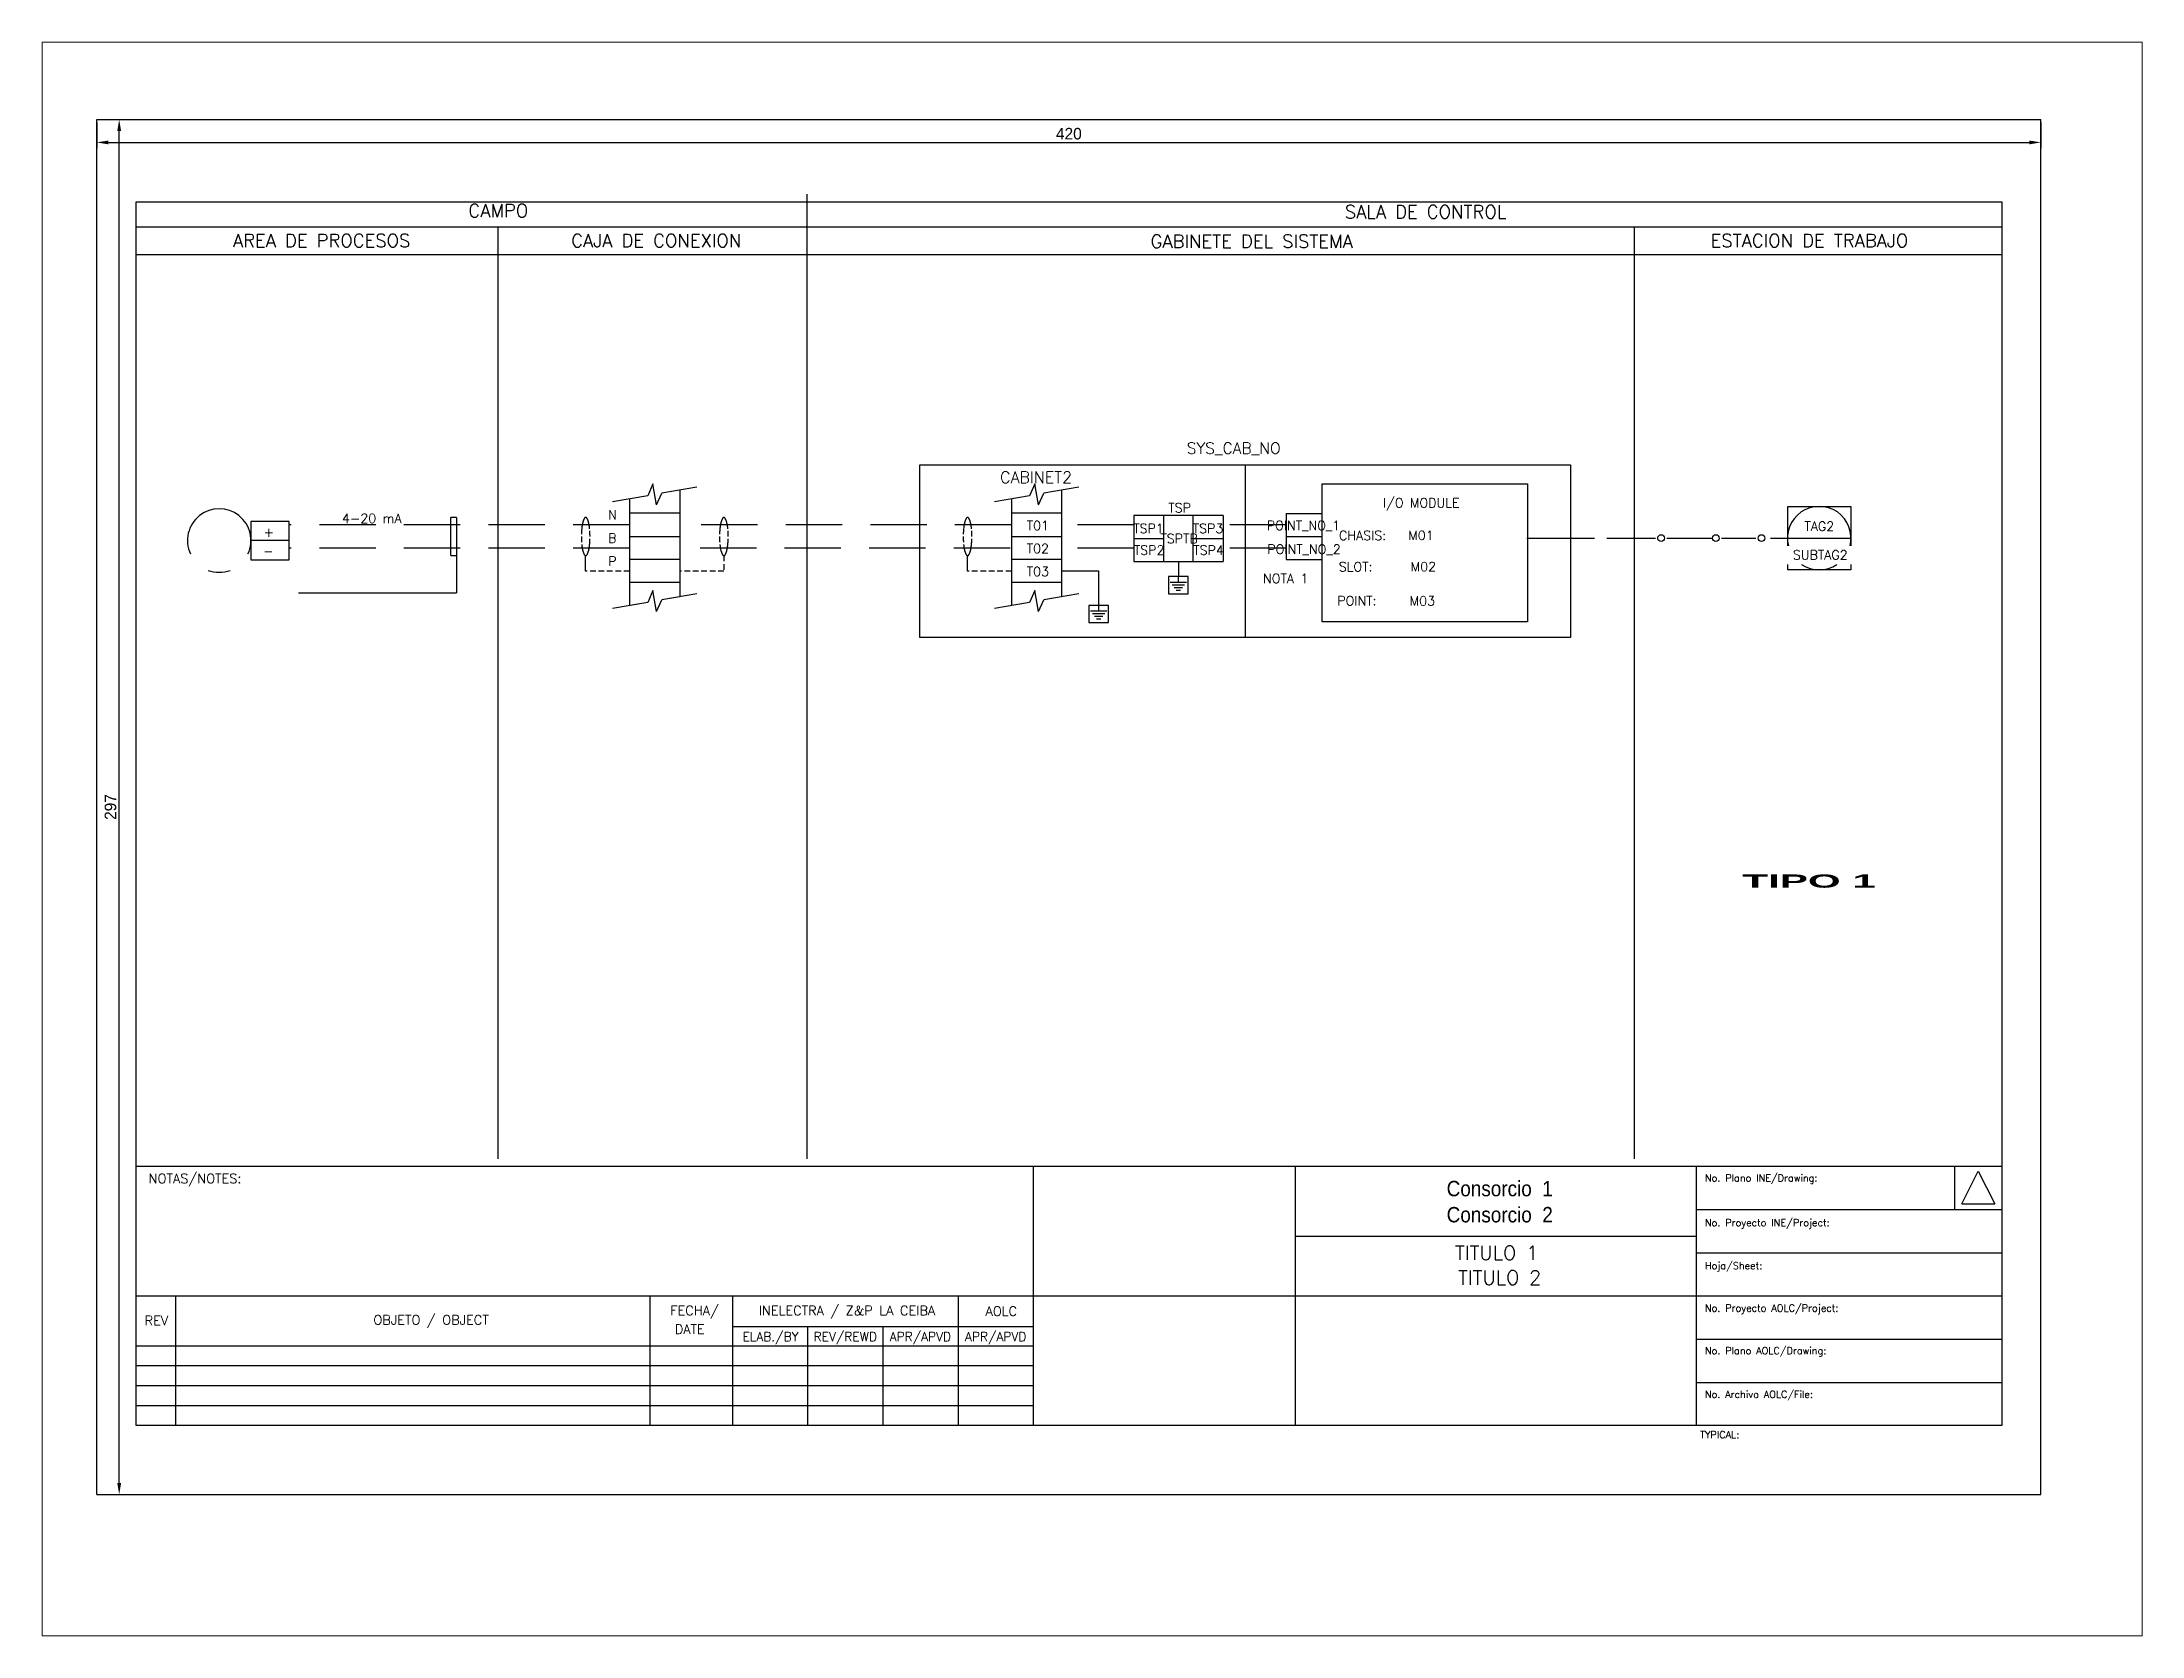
# Paper-space layout 'Layout1' of a CAD drawing. Header units: millimetres. Extents: x 26 to 231, y 20 to 176.
# The model-space entities are those that its viewports show. They can reach past a viewport. Long polylines and large blocks are cut down to what shows.
import ezdxf
from ezdxf.enums import TextEntityAlignment as Align

# ---------------------------------------------------------------- set-up
doc = ezdxf.new("R2010")
doc.units = ezdxf.units.MM
doc.linetypes.add('HIDDEN', pattern=[0.375, 0.25, -0.125])
doc.layers.add('ATRIB-SELLO', color=7, linetype='Continuous')
doc.layers.add('DIM', color=7, linetype='Continuous')
doc.styles.add('100', font='ROMANS', dxfattribs={"height": 2.44})
doc.styles.add('120', font='ROMANS.shx', dxfattribs={"height": 2.848})
doc.styles.add('SIMPLEX', font='SIMPLEX.SHX')
doc.styles.add('style1', font='', dxfattribs={"width": 2})
doc.styles.add('style4', font='swissck.ttf')
doc.styles.get('style1').set_extended_font_data('Arial Black')
doc.dimstyles.new('ISO-25', dxfattribs={"dimtxt": 2.5, "dimasz": 2.5, "dimexe": 1.25, "dimexo": 0.625, "dimtad": 1, "dimtxsty": 'Standard', "dimcen": 2.5, "dimadec": 0, "dimazin": 0, "dimtfac": 1, "dimtmove": 0, "dimatfit": 3, "dimfxl": 1, "dimarcsym": 0})

# ---------------------------------------------------------------- blocks, each defined once
blk = doc.blocks.new('*D2')
at = {"color": 0, "lineweight": -2, "transparency": 16777216}
for p, q in [((10.63, 307), (16.06, 307)), ((14.81, 12.5), (14.81, 304.5)), ((10.63, 10), (16.06, 10))]:
    blk.add_line(p, q, dxfattribs=at)
at = {"color": 0, "transparency": 16777216}
for points in [[(14.4, 304.5), (15.23, 304.5), (14.81, 307)], [(14.4, 12.5), (15.23, 12.5), (14.81, 10)]]:
    blk.add_solid(points, dxfattribs=at)
at = {"layer": 'Defpoints', "color": 0, "transparency": 16777216}
for p in [(10, 307), (14.81, 307), (10, 10)]:
    blk.add_point(p, dxfattribs=at)
at = {"color": 0, "transparency": 16777216, "insert": (12.94, 158.5), "char_height": 2.5, "attachment_point": 5, "rotation": 90}
blk.add_mtext('297', dxfattribs=at)
blk = doc.blocks.new('*D3')
at = {"color": 0, "lineweight": -2, "transparency": 16777216}
for p, q in [((10, 306.37), (10, 300.79)), ((430, 306.37), (430, 300.79)), ((12.5, 302.04), (427.5, 302.04))]:
    blk.add_line(p, q, dxfattribs=at)
at = {"color": 0, "transparency": 16777216}
for points in [[(12.5, 302.45), (12.5, 301.62), (10, 302.04)], [(427.5, 302.45), (427.5, 301.62), (430, 302.04)]]:
    blk.add_solid(points, dxfattribs=at)
at = {"layer": 'Defpoints', "color": 0, "transparency": 16777216}
for p in [(10, 307), (430, 307), (430, 302.04)]:
    blk.add_point(p, dxfattribs=at)
at = {"color": 0, "transparency": 16777216, "insert": (220, 303.91), "char_height": 2.5, "attachment_point": 5}
blk.add_mtext('420', dxfattribs=at)
blk = doc.blocks.new('TX_AI_DCS')
for p, q in [((130.13, 228.27), (129, 225.73)), ((130.13, 228.27), (129, 225.73)), ((130.93, 223.73), (130.13, 228.27)), ((130.93, 223.73), (130.13, 228.27)), ((139.63, 227.61), (132.06, 226.27)), ((139.63, 227.61), (132.06, 226.27)), ((136, 203.93), (136, 226.97)), ((136, 203.93), (136, 226.97)), ((129, 225.73), (121.43, 224.4)), ((129, 225.73), (121.43, 224.4)), ((125.07, 225.04), (125.07, 202.01)), ((125.07, 225.04), (125.07, 202.01)), ((130.93, 223.73), (132.06, 226.27)), ((130.93, 223.73), (132.06, 226.27)), ((136, 221.93), (125.07, 221.93)), ((125.07, 216.96), (136, 216.96)), ((115.6, 209.41), (115.6, 212.78)), ((115.6, 209.41), (115.6, 212.78)), ((125.07, 212), (136, 212)), ((125.07, 207.03), (136, 207.03)), ((130.13, 205.24), (129, 202.7)), ((130.13, 205.24), (129, 202.7)), ((130.93, 200.7), (130.13, 205.24)), ((130.93, 200.7), (130.13, 205.24)), ((139.63, 204.57), (132.06, 203.24)), ((139.63, 204.57), (132.06, 203.24)), ((129, 202.7), (121.43, 201.36)), ((129, 202.7), (121.43, 201.36)), ((129, 202.7), (125.15, 202.02)), ((129, 202.7), (125.15, 202.02)), ((130.93, 200.7), (132.06, 203.24)), ((130.93, 200.7), (132.06, 203.24)), ((135.92, 203.92), (132.06, 203.24)), ((135.92, 203.92), (132.06, 203.24))]:
    blk.add_line(p, q)
at = {"linetype": 'Continuous'}
for p, q in [((47.42, 220.19), (43.28, 220.19)), ((47.42, 220.19), (43.28, 220.19)), ((51.56, 220.19), (47.42, 220.19)), ((51.56, 220.19), (47.42, 220.19)), ((51.56, 211.91), (51.56, 220.19)), ((47.42, 216.05), (43.28, 216.05)), ((47.42, 216.05), (43.28, 216.05)), ((51.56, 216.05), (47.42, 216.05)), ((51.56, 216.05), (47.42, 216.05)), ((43.28, 211.91), (47.42, 211.91)), ((43.28, 211.91), (47.42, 211.91)), ((47.42, 211.91), (51.56, 211.91)), ((47.42, 211.91), (51.56, 211.91))]:
    blk.add_line(p, q, dxfattribs=at)
at = {"linetype": 'HIDDEN', "ltscale": 10}
for p, q in [((125.04, 219.41), (51.56, 219.41)), ((125.04, 219.41), (51.56, 219.41)), ((207.55, 219.41), (136, 219.41)), ((125.04, 214.38), (51.56, 214.38)), ((125.04, 214.38), (51.56, 214.38)), ((207.29, 214.38), (136, 214.38)), ((207.29, 214.38), (136, 214.38))]:
    blk.add_line(p, q, dxfattribs=at)
for start, end in [(335.0559, 204.9441), (249.6764, 290.3236)]:
    blk.add_arc((36.42, 216.05), 6.86, start, end)
at = {"layer": 'DIM'}
for p, q in [((87.72, 221.04), (86.46, 221.03)), ((87.72, 221.04), (86.46, 221.03)), ((86.46, 212.85), (86.46, 221.03)), ((86.46, 212.85), (86.46, 221.03)), ((87.72, 221.04), (87.72, 204.74)), ((86.46, 212.85), (87.72, 212.85)), ((86.46, 212.85), (87.72, 212.85)), ((53.53, 204.74), (87.72, 204.74))]:
    blk.add_line(p, q, dxfattribs=at)
at = {"layer": 'DIM', "linetype": 'HIDDEN'}
blk.add_line((125.07, 209.41), (115.6, 209.41), dxfattribs=at)
blk.add_line((125.07, 209.41), (115.6, 209.41), dxfattribs=at)
blk.add_lwpolyline([(115.6, 212.78, 0.273919), (115.87, 212.94, 0.069643), (116.27, 213.99, 0.03238), (116.46, 215.21, 0.023444), (116.54, 216.91, 0.023444), (116.46, 218.61, 0.03238), (116.27, 219.83, 0.069643), (115.87, 220.88, 0.273919), (115.6, 221.04, 0.273919), (115.34, 220.88, 0.069643), (114.94, 219.83, 0.03238), (114.75, 218.61, 0.023444), (114.67, 216.91, 0.023444), (114.75, 215.21, 0.03238), (114.94, 213.99, 0.069643), (115.34, 212.94, 0.273919)], format="xyb", close=True, dxfattribs=at)
for s, style, p in [('N', 'SIMPLEX', (120.45, 220.6)), ('+', '100', (46.03, 216.85)), ('+', '100', (46.03, 216.85)), ('4-20 mA', 'SIMPLEX', (62.97, 219.84)), ('-', '100', (45.93, 212.74)), ('-', '100', (45.93, 212.74)), ('B', 'SIMPLEX', (120.45, 215.56)), ('P', 'SIMPLEX', (120.48, 210.6)), ('P', 'SIMPLEX', (120.48, 210.6))]:
    blk.add_text(s, height=2, dxfattribs=dict(style=style)).set_placement(p)
at = {"style": '100'}
for tag, p in [('JUNCTION_BOX', (129.35, 233.11)), ('TB1', (130.58, 229.38)), ('TAG1', (36.73, 218.06)), ('BORNE1', (129.95, 218.51)), ('BORNE2', (129.95, 213.55)), ('SUBTAG1', (36.85, 210.5)), ('BORNE3', (129.95, 208.58)), ('MULTIC01', (168.79, 206.75)), ('TAG', (76.08, 200.77))]:
    blk.add_attdef(tag, text='', height=2, dxfattribs=at).set_placement(p, align=Align.CENTER)
for tag, p in [('PAR', (137.42, 210.52)), ('TAG', (70.18, 206.51)), ('CABLE_TIPO2', (157.47, 200.99))]:
    blk.add_attdef(tag, p, '', height=2, dxfattribs=at)
blk = doc.blocks.new('ATRIB')
for p, q in [((10, 10), (10, 307)), ((10, 307), (430, 307)), ((430, 10), (430, 307)), ((10, 10), (10, 290)), ((411.431, 71.573), (411.431, 80.91)), ((412.952, 72.776), (416.452, 79.862)), ((416.452, 79.862), (420.065, 72.776)), ((412.952, 72.776), (420.065, 72.776)), ((355.63, 71.573), (421.586, 71.573)), ((355.627, 62.221), (421.586, 62.221)), ((355.622, 43.543), (421.586, 43.543)), ((355.619, 34.19), (421.586, 34.19)), ((10, 10), (430, 10))]:
    blk.add_line(p, q)
at = {"color": 4}
for p, q in [((18.456, 24.898), (18.456, 289.241)), ((18.456, 289.241), (421.586, 289.241)), ((421.586, 289.241), (421.586, 24.898)), ((18.456, 80.91), (421.586, 80.91)), ((212.337, 24.898), (212.337, 80.91)), ((268.937, 24.898), (268.953, 80.91)), ((355.616, 24.898), (355.633, 80.91)), ((268.948, 65.831), (355.628, 65.831)), ((18.456, 52.904), (421.586, 52.904)), ((27.03, 24.898), (27.03, 52.904)), ((147.415, 46.326), (212.337, 46.326)), ((18.456, 42.102), (212.337, 42.102)), ((421.586, 24.898), (18.456, 24.898))]:
    blk.add_line(p, q, dxfattribs=at)
at = {"color": 7}
for p, q in [((129.565, 24.898), (129.565, 52.904)), ((147.415, 24.898), (147.415, 52.904)), ((196.121, 24.898), (196.121, 52.904)), ((163.636, 24.898), (163.636, 46.326)), ((179.9, 24.898), (179.9, 46.326))]:
    blk.add_line(p, q, dxfattribs=at)
at = {"color": 1}
for p, q in [((18.456, 37.872), (212.337, 37.872)), ((18.456, 33.547), (212.337, 33.547)), ((18.456, 29.223), (212.337, 29.223))]:
    blk.add_line(p, q, dxfattribs=at)
at = {"style": 'SIMPLEX'}
for s, height, p in [('NOTAS/NOTES:', 2.04, (21.191, 77.258)), ('No. Plano INE/Drawing:', 1.53, (357.421, 77.633)), ('No. Proyecto INE/Project:', 1.53, (357.421, 67.934)), ('Hoja/Sheet:', 1.53, (357.42, 58.694)), ('No. Proyecto AOLC/Project:', 1.53, (357.421, 49.501)), ('No. Plano AOLC/Drawing:', 1.53, (357.421, 40.306)), ('No. Archivo AOLC/File:', 1.53, (357.421, 30.891))]:
    blk.add_text(s, height=height, dxfattribs=at).set_placement(p)
at = {"style": 'style4', "width": 1.072689}
for s, p in [('Consorcio  1', (301.629, 74.423)), ('Consorcio  2', (301.629, 68.786))]:
    blk.add_text(s, height=3.32512, dxfattribs=at).set_placement(p)
at = {"color": 6, "style": 'SIMPLEX'}
blk.add_text('TITULO 1', height=3.06, dxfattribs=at).set_placement((312.416, 60.666), align=Align.CENTER)
at = {"style": 'SIMPLEX'}
for s, height, p in [('FECHA/', 2.04, (139.139, 49.6)), ('INELECTRA / Z&P LA CEIBA', 2.04, (172.055, 49.6)), ('AOLC', 2.04, (205.403, 49.6)), ('REV', 2.04, (22.845, 47.577)), ('OBJETO / OBJECT', 2.04, (82.204, 47.577)), ('DATE', 2.04, (138.088, 45.712)), ('ELAB./BY', 1.938, (155.545, 43.972)), ('REV/REWD', 1.938, (171.704, 43.972)), ('APR/APVD', 1.938, (187.922, 43.972)), ('APR/APVD', 1.938, (204.193, 43.972))]:
    blk.add_text(s, height=height, dxfattribs=at).set_placement(p, align=Align.MIDDLE)
at = {"ltscale": 0.9, "style": 'SIMPLEX'}
blk.add_attdef('TITULO4', text='', height=2.04, dxfattribs=at).set_placement((312.085, 28.863), align=Align.MIDDLE)
at = {"layer": 'ATRIB-SELLO', "color": 6, "style": 'SIMPLEX'}
blk.add_text('TITULO 2', height=3.06, dxfattribs=at).set_placement((313.091, 55.332), align=Align.CENTER)
at = {"layer": 'ATRIB-SELLO', "style": 'SIMPLEX'}
blk.add_text('TYPICAL:', height=1.53, dxfattribs=at).set_placement((356.393, 22.146))
for tag, p, height in [('PLANO-INE', (357.802, 72.888), 2.04), ('R', (415.871, 74.163), 2.04), ('PRO-INE', (357.802, 63.561), 2.04), ('HOJA', (357.802, 54.179), 2.04), ('PRO-AOLC', (357.802, 44.897), 2.04), ('DESCRIPCION1', (29.327, 39.193), 2.04), ('DESCRIPCION2', (29.327, 35.194), 2.04), ('PLANO-AOLC', (357.599, 35.646), 2.04), ('DESCRIPCION3', (29.327, 30.769), 2.04), ('DESCRIPCION4', (29.327, 26.343), 2.04), ('NO-ARCHIVO', (357.076, 26.595), 1.632), ('TIPICO', (367.104, 22.146), 1.53)]:
    blk.add_attdef(tag, p, '', height=height, dxfattribs=at)
at = {"layer": 'ATRIB-SELLO', "color": 6, "style": 'SIMPLEX'}
for tag, p in [('TITULO1', (311.811, 47.561)), ('TITULO2', (312.543, 41.439)), ('TITULO3', (312.543, 34.842))]:
    blk.add_attdef(tag, text='', height=2.55, dxfattribs=at).set_placement(p, align=Align.MIDDLE)
at = {"layer": 'ATRIB-SELLO', "style": 'SIMPLEX'}
for tag, p in [('REV1', (22.304, 40.176)), ('FECHA1', (138.529, 40.176)), ('ELABORO1', (155.526, 40.176)), ('VERIFICO1', (171.768, 40.176)), ('APROBO1', (188.011, 40.176)), ('AOL1', (204.229, 40.176)), ('REV2', (22.304, 36.178)), ('FECHA2', (138.529, 36.178)), ('ELABORO2', (155.526, 36.178)), ('VERIFICO2', (171.768, 36.178)), ('APROBO2', (188.011, 36.178)), ('AOL2', (204.229, 36.178)), ('REV3', (22.304, 31.752)), ('FECHA3', (138.529, 31.752)), ('ELABORO3', (155.526, 31.752)), ('VERIFICO3', (171.768, 31.752)), ('APROBO3', (188.011, 31.752)), ('AOL3', (204.229, 31.752)), ('REV4', (22.304, 27.326)), ('FECHA4', (138.529, 27.326)), ('ELABORO4', (155.526, 27.326)), ('VERIFICO4', (171.768, 27.326)), ('APROBO4', (188.011, 27.326)), ('AOL4', (204.229, 27.326))]:
    blk.add_attdef(tag, text='', height=2.04, dxfattribs=at).set_placement(p, align=Align.MIDDLE)
dim = blk.add_linear_dim(base=(14.812, 307), p1=(10, 10), p2=(10, 307), angle=90, dimstyle='ISO-25')
dim.commit()
dim.dimension.update_dxf_attribs({"geometry": '*D2', "text_midpoint": (12.937, 158.5)})
dim = blk.add_linear_dim(base=(430, 302.037), p1=(10, 307), p2=(430, 307), dimstyle='ISO-25')
dim.commit()
dim.dimension.update_dxf_attribs({"geometry": '*D3', "text_midpoint": (220, 303.912)})

msp = doc.modelspace()

# ---------------------------------------------------------------- linework, layer by layer
for p, q in [((163.38, 290.83), (163.38, 82.5)), ((421.59, 283.73), (18.46, 283.73)), ((96.64, 283.73), (96.64, 82.5)), ((342.12, 283.73), (342.12, 82.5)), ((421.59, 277.79), (18.46, 277.79)), ((187.81, 232.43), (328.4, 232.43)), ((187.81, 195.14), (187.81, 232.43)), ((187.81, 232.43), (328.4, 232.43)), ((187.81, 195.14), (187.81, 232.43)), ((258.11, 232.43), (258.11, 195.14)), ((258.11, 232.43), (258.11, 195.14)), ((328.4, 232.43), (328.4, 195.14)), ((328.4, 232.43), (328.4, 195.14)), ((212.64, 228.27), (211.51, 225.73)), ((212.64, 228.27), (211.51, 225.73)), ((213.44, 223.73), (212.64, 228.27)), ((213.44, 223.73), (212.64, 228.27)), ((222.14, 227.61), (214.57, 226.27)), ((222.14, 227.61), (214.57, 226.27)), ((218.51, 203.93), (218.51, 226.97)), ((218.51, 203.93), (218.51, 226.97)), ((211.51, 225.73), (203.94, 224.4)), ((211.51, 225.73), (203.94, 224.4)), ((207.58, 225.04), (207.58, 202.01)), ((207.58, 225.04), (207.58, 202.01)), ((213.44, 223.73), (214.57, 226.27)), ((213.44, 223.73), (214.57, 226.27)), ((136, 221.93), (125.07, 221.93)), ((218.51, 221.93), (207.58, 221.93)), ((218.51, 221.93), (207.58, 221.93)), ((234.01, 221.45), (234.01, 211.52)), ((253.32, 221.45), (234.01, 221.45)), ((234.01, 221.45), (234.01, 211.52)), ((253.32, 221.45), (234.01, 221.45)), ((240.45, 221.45), (240.45, 211.52)), ((240.45, 221.45), (240.45, 211.52)), ((246.88, 211.52), (246.88, 221.45)), ((246.88, 211.52), (246.88, 221.45)), ((253.32, 221.45), (253.32, 211.52)), ((253.32, 221.45), (253.32, 211.52)), ((266.96, 221.89), (274.58, 221.89)), ((266.96, 221.89), (266.96, 211.96)), ((266.96, 221.89), (274.58, 221.89)), ((266.96, 221.89), (266.96, 211.96)), ((125.07, 216.96), (136, 216.96)), ((207.58, 216.96), (218.51, 216.96)), ((207.58, 216.96), (218.51, 216.96)), ((234.01, 216.48), (240.45, 216.48)), ((234.01, 216.48), (240.45, 216.48)), ((246.88, 216.48), (253.32, 216.48)), ((246.88, 216.48), (253.32, 216.48)), ((266.96, 216.93), (274.58, 216.93)), ((266.96, 216.93), (274.58, 216.93)), ((375.27, 216.58), (388.99, 216.58)), ((375.27, 216.58), (388.99, 216.58)), ((125.07, 212), (136, 212)), ((198.11, 209.41), (198.11, 212.78)), ((198.11, 209.41), (198.11, 212.78)), ((207.58, 212), (218.51, 212)), ((207.58, 212), (218.51, 212)), ((218.51, 209.51), (226.44, 209.51)), ((218.51, 209.51), (226.44, 209.51)), ((226.44, 209.51), (226.44, 200.85)), ((226.44, 209.51), (226.44, 200.85)), ((234.01, 211.52), (253.32, 211.52)), ((234.01, 211.52), (253.32, 211.52)), ((243.67, 211.52), (243.67, 208.26)), ((243.67, 211.52), (243.67, 208.26)), ((266.96, 211.96), (274.58, 211.96)), ((266.96, 211.96), (274.58, 211.96)), ((53.53, 204.74), (87.72, 204.74)), ((125.07, 207.03), (136, 207.03)), ((207.58, 207.03), (218.51, 207.03)), ((207.58, 207.03), (218.51, 207.03)), ((212.64, 205.24), (211.51, 202.7)), ((212.64, 205.24), (211.51, 202.7)), ((213.44, 200.7), (212.64, 205.24)), ((213.44, 200.7), (212.64, 205.24)), ((222.14, 204.57), (214.57, 203.24)), ((222.14, 204.57), (214.57, 203.24)), ((241.9, 207.06), (245.43, 207.06)), ((241.9, 207.06), (245.43, 207.06)), ((242.33, 206.48), (245, 206.48)), ((242.33, 206.48), (245, 206.48)), ((242.76, 205.91), (244.57, 205.91)), ((242.76, 205.91), (244.57, 205.91)), ((243.2, 205.33), (244.14, 205.33)), ((243.2, 205.33), (244.14, 205.33)), ((243.67, 207.06), (243.67, 208.26)), ((243.67, 207.06), (243.67, 208.26)), ((211.51, 202.7), (203.94, 201.36)), ((211.51, 202.7), (203.94, 201.36)), ((211.51, 202.7), (207.66, 202.02)), ((211.51, 202.7), (207.66, 202.02)), ((213.44, 200.7), (214.57, 203.24)), ((213.44, 200.7), (214.57, 203.24)), ((218.43, 203.92), (214.57, 203.24)), ((218.43, 203.92), (214.57, 203.24)), ((228.54, 202.05), (224.29, 202.05)), ((224.29, 202.05), (224.29, 198.32)), ((228.54, 202.05), (224.29, 202.05)), ((224.29, 202.05), (224.29, 198.32)), ((224.67, 200.85), (228.21, 200.85)), ((224.67, 200.85), (228.21, 200.85)), ((225.11, 200.27), (227.77, 200.27)), ((225.11, 200.27), (227.77, 200.27)), ((225.54, 199.69), (227.34, 199.69)), ((225.54, 199.69), (227.34, 199.69)), ((228.54, 198.32), (228.54, 202.05)), ((228.54, 198.32), (228.54, 202.05)), ((328.4, 195.14), (187.81, 195.14)), ((328.4, 195.14), (187.81, 195.14)), ((224.29, 198.32), (228.54, 198.32)), ((224.29, 198.32), (228.54, 198.32)), ((225.97, 199.12), (226.91, 199.12)), ((225.97, 199.12), (226.91, 199.12))]:
    msp.add_line(p, q)
at = {"linetype": 'Continuous'}
for p, q in [((43.28, 220.19), (43.28, 211.91)), ((318.93, 216.58), (333.55, 216.58)), ((318.93, 216.58), (333.55, 216.58)), ((336.26, 216.58), (346.72, 216.58)), ((349.19, 216.58), (359.04, 216.58)), ((349.19, 216.58), (359.04, 216.58)), ((361.01, 216.58), (368.41, 216.58)), ((361.01, 216.58), (368.41, 216.58)), ((371.6, 216.58), (375.27, 216.58)), ((371.6, 216.58), (375.27, 216.58))]:
    msp.add_line(p, q, dxfattribs=at)
at = {"linetype": 'HIDDEN', "ltscale": 10}
for p, q in [((207.55, 219.41), (136, 219.41)), ((234.01, 219.41), (218.62, 219.41)), ((234.01, 219.41), (218.62, 219.41)), ((266.96, 219.41), (253.32, 219.41)), ((266.96, 219.41), (253.32, 219.41)), ((234.01, 214.38), (218.51, 214.38)), ((234.01, 214.38), (218.51, 214.38)), ((266.96, 214.38), (253.32, 214.38)), ((266.96, 214.38), (253.32, 214.38))]:
    msp.add_line(p, q, dxfattribs=at)
for points in [[(319.11, 198.48), (274.76, 198.48), (274.76, 228.27), (319.11, 228.27)], [(319.11, 198.48), (274.76, 198.48), (274.76, 228.27), (319.11, 228.27)], [(241.51, 204.54), (245.77, 204.54), (245.77, 208.26), (241.51, 208.26)], [(241.51, 204.54), (245.77, 204.54), (245.77, 208.26), (241.51, 208.26)]]:
    msp.add_lwpolyline(points, close=True)
for points in [[(375.31, 214.89), (375.31, 223.4), (388.95, 223.4), (388.95, 214.89)], [(375.31, 214.89), (375.31, 223.4), (388.95, 223.4), (388.95, 214.89)], [(388.95, 210.88), (388.95, 209.76), (375.31, 209.76), (375.31, 210.88)], [(388.95, 210.88), (388.95, 209.76), (375.31, 209.76), (375.31, 210.88)]]:
    msp.add_lwpolyline(points)
for centre in [(347.96, 216.58), (359.78, 216.58), (359.78, 216.58), (369.65, 216.58), (369.65, 216.58)]:
    msp.add_circle(centre, 0.735)
for centre, start, end in [((36.42, 216.05), 335.0559, 204.9441), ((382.13, 216.58), 345.7841, 194.2159), ((382.13, 216.58), 345.7841, 194.2159), ((36.42, 216.05), 249.6764, 290.3236), ((382.13, 216.58), 236.1258, 303.8742), ((382.13, 216.58), 236.1258, 303.8742)]:
    msp.add_arc(centre, 6.86, start, end)
at = {"layer": 'DIM'}
msp.add_line((87.72, 221.04), (87.72, 204.74), dxfattribs=at)
at = {"layer": 'DIM', "linetype": 'HIDDEN'}
for p, q in [((145.46, 209.41), (136, 209.41)), ((145.46, 209.41), (136, 209.41)), ((145.46, 212.78), (145.46, 209.41)), ((145.46, 212.78), (145.46, 209.41)), ((207.58, 209.41), (198.11, 209.41)), ((207.58, 209.41), (198.11, 209.41))]:
    msp.add_line(p, q, dxfattribs=at)
for points in [[(115.6, 212.78, 0.273919), (115.87, 212.94, 0.069643), (116.27, 213.99, 0.03238), (116.46, 215.21, 0.023444), (116.54, 216.91, 0.023444), (116.46, 218.61, 0.03238), (116.27, 219.83, 0.069643), (115.87, 220.88, 0.273919), (115.6, 221.04, 0.273919), (115.34, 220.88, 0.069643), (114.94, 219.83, 0.03238), (114.75, 218.61, 0.023444), (114.67, 216.91, 0.023444), (114.75, 215.21, 0.03238), (114.94, 213.99, 0.069643), (115.34, 212.94, 0.273919)], [(145.46, 212.78, -0.273919), (145.2, 212.94, -0.069643), (144.8, 213.99, -0.03238), (144.6, 215.21, -0.023444), (144.52, 216.91, -0.023444), (144.6, 218.61, -0.03238), (144.8, 219.83, -0.069643), (145.2, 220.88, -0.273919), (145.46, 221.04, -0.273919), (145.72, 220.88, -0.069643), (146.12, 219.83, -0.03238), (146.32, 218.61, -0.023444), (146.4, 216.91, -0.023444), (146.32, 215.21, -0.03238), (146.12, 213.99, -0.069643), (145.72, 212.94, -0.273919)], [(145.46, 212.78, -0.273919), (145.2, 212.94, -0.069643), (144.8, 213.99, -0.03238), (144.6, 215.21, -0.023444), (144.52, 216.91, -0.023444), (144.6, 218.61, -0.03238), (144.8, 219.83, -0.069643), (145.2, 220.88, -0.273919), (145.46, 221.04, -0.273919), (145.72, 220.88, -0.069643), (146.12, 219.83, -0.03238), (146.32, 218.61, -0.023444), (146.4, 216.91, -0.023444), (146.32, 215.21, -0.03238), (146.12, 213.99, -0.069643), (145.72, 212.94, -0.273919)], [(198.11, 212.78, 0.273919), (198.38, 212.94, 0.069643), (198.78, 213.99, 0.03238), (198.97, 215.21, 0.023444), (199.05, 216.91, 0.023444), (198.97, 218.61, 0.03238), (198.78, 219.83, 0.069643), (198.38, 220.88, 0.273919), (198.11, 221.04, 0.273919), (197.85, 220.88, 0.069643), (197.45, 219.83, 0.03238), (197.26, 218.61, 0.023444), (197.18, 216.91, 0.023444), (197.26, 215.21, 0.03238), (197.45, 213.99, 0.069643), (197.85, 212.94, 0.273919)], [(198.11, 212.78, 0.273919), (198.38, 212.94, 0.069643), (198.78, 213.99, 0.03238), (198.97, 215.21, 0.023444), (199.05, 216.91, 0.023444), (198.97, 218.61, 0.03238), (198.78, 219.83, 0.069643), (198.38, 220.88, 0.273919), (198.11, 221.04, 0.273919), (197.85, 220.88, 0.069643), (197.45, 219.83, 0.03238), (197.26, 218.61, 0.023444), (197.18, 216.91, 0.023444), (197.26, 215.21, 0.03238), (197.45, 213.99, 0.069643), (197.85, 212.94, 0.273919)]]:
    msp.add_lwpolyline(points, format="xyb", close=True, dxfattribs=at)

# ---------------------------------------------------------------- block references
for name in ['ATRIB', 'TX_AI_DCS']:
    msp.add_blockref(name, (0, 0))

# ---------------------------------------------------------------- texts
at = {"style": '120'}
for s, p in [('CAMPO', (96.73, 285.88)), ('SALA DE CONTROL', (297.08, 285.64)), ('AREA DE PROCESOS', (58.56, 279.41)), ('CAJA DE CONEXION', (130.84, 279.41)), ('GABINETE DEL SISTEMA', (259.5, 279.26)), ('ESTACION DE TRABAJO', (380.02, 279.41))]:
    msp.add_text(s, height=2.848, dxfattribs=at).set_placement(p, align=Align.CENTER)
for s, style, p in [('N', 'SIMPLEX', (120.45, 220.6)), ('I/O MODULE', '100', (287.86, 223.2)), ('I/O MODULE', '100', (287.86, 223.2)), ('4-20 mA', 'SIMPLEX', (62.97, 219.84)), ('CHASIS:', '100', (278.36, 216.15)), ('CHASIS:', '100', (278.36, 216.15)), ('B', 'SIMPLEX', (120.45, 215.56)), ('NOTA 1', 'SIMPLEX', (261.96, 206.86)), ('NOTA 1', 'SIMPLEX', (261.96, 206.86)), ('SLOT:', '100', (278.32, 209.4)), ('SLOT:', '100', (278.32, 209.4)), ('POINT:', '100', (278, 202.05)), ('POINT:', '100', (278, 202.05))]:
    msp.add_text(s, height=2, dxfattribs=dict(style=style)).set_placement(p)
at = {"style": 'style1', "width": 2}
msp.add_text('TIPO 1', height=2.848, dxfattribs=at).set_placement((379.93, 141.08), align=Align.CENTER)
at = {"style": '100'}
for tag, height, p in [('SYS_CAB_NO', 2.44, (255.62, 234.78)), ('SYS_CAB_NO', 2.44, (255.62, 234.78)), ('TSP', 2, (243.93, 222.14)), ('TSP', 2, (243.93, 222.14)), ('TSP1', 2, (237.2, 217.68)), ('TSP1', 2, (237.2, 217.68)), ('TSP3', 2, (250.07, 217.68)), ('TSP3', 2, (250.07, 217.68)), ('POINT_NO_1', 2, (270.69, 218.31)), ('POINT_NO_1', 2, (270.69, 218.31)), ('TAG2', 2, (382.14, 218.14)), ('TAG2', 2, (382.14, 218.14)), ('TSP2', 2, (237.35, 212.99)), ('TSP2', 2, (237.35, 212.99)), ('TSPTB', 2, (243.82, 215.47)), ('TSPTB', 2, (243.82, 215.47)), ('TSP4', 2, (250.18, 212.98)), ('TSP4', 2, (250.18, 212.98)), ('POINT_NO_2', 2, (270.81, 213.17)), ('POINT_NO_2', 2, (270.81, 213.17)), ('SUBTAG2', 2, (382.35, 211.96)), ('SUBTAG2', 2, (382.35, 211.96))]:
    msp.add_attdef(tag, text='', height=height, dxfattribs=at).set_placement(p, align=Align.CENTER)
for tag, p, height, style in [('CABINET2', (205.16, 228.47), 2.5, 'SIMPLEX'), ('T01', (210.9, 218.29), 2, '100'), ('M01', (293.33, 216.17), 2, '100'), ('M01', (293.33, 216.17), 2, '100'), ('T02', (210.9, 213.33), 2, '100'), ('T03', (210.9, 208.36), 2, '100'), ('M02', (293.85, 209.41), 2, '100'), ('M02', (293.85, 209.41), 2, '100'), ('M03', (293.62, 202.02), 2, '100'), ('M03', (293.62, 202.02), 2, '100')]:
    msp.add_attdef(tag, p, '', height=height, dxfattribs=dict(style=style))

psp = doc.layouts.get("Layout1")

# ---------------------------------------------------------------- viewports
at = {"layer": '0'}
psp.add_viewport(center=(128.5, 97.5), size=(205.6, 156), view_center_point=(225, 151.59), view_height=344.2693, dxfattribs=at)

doc.saveas('drawing.dxf')
